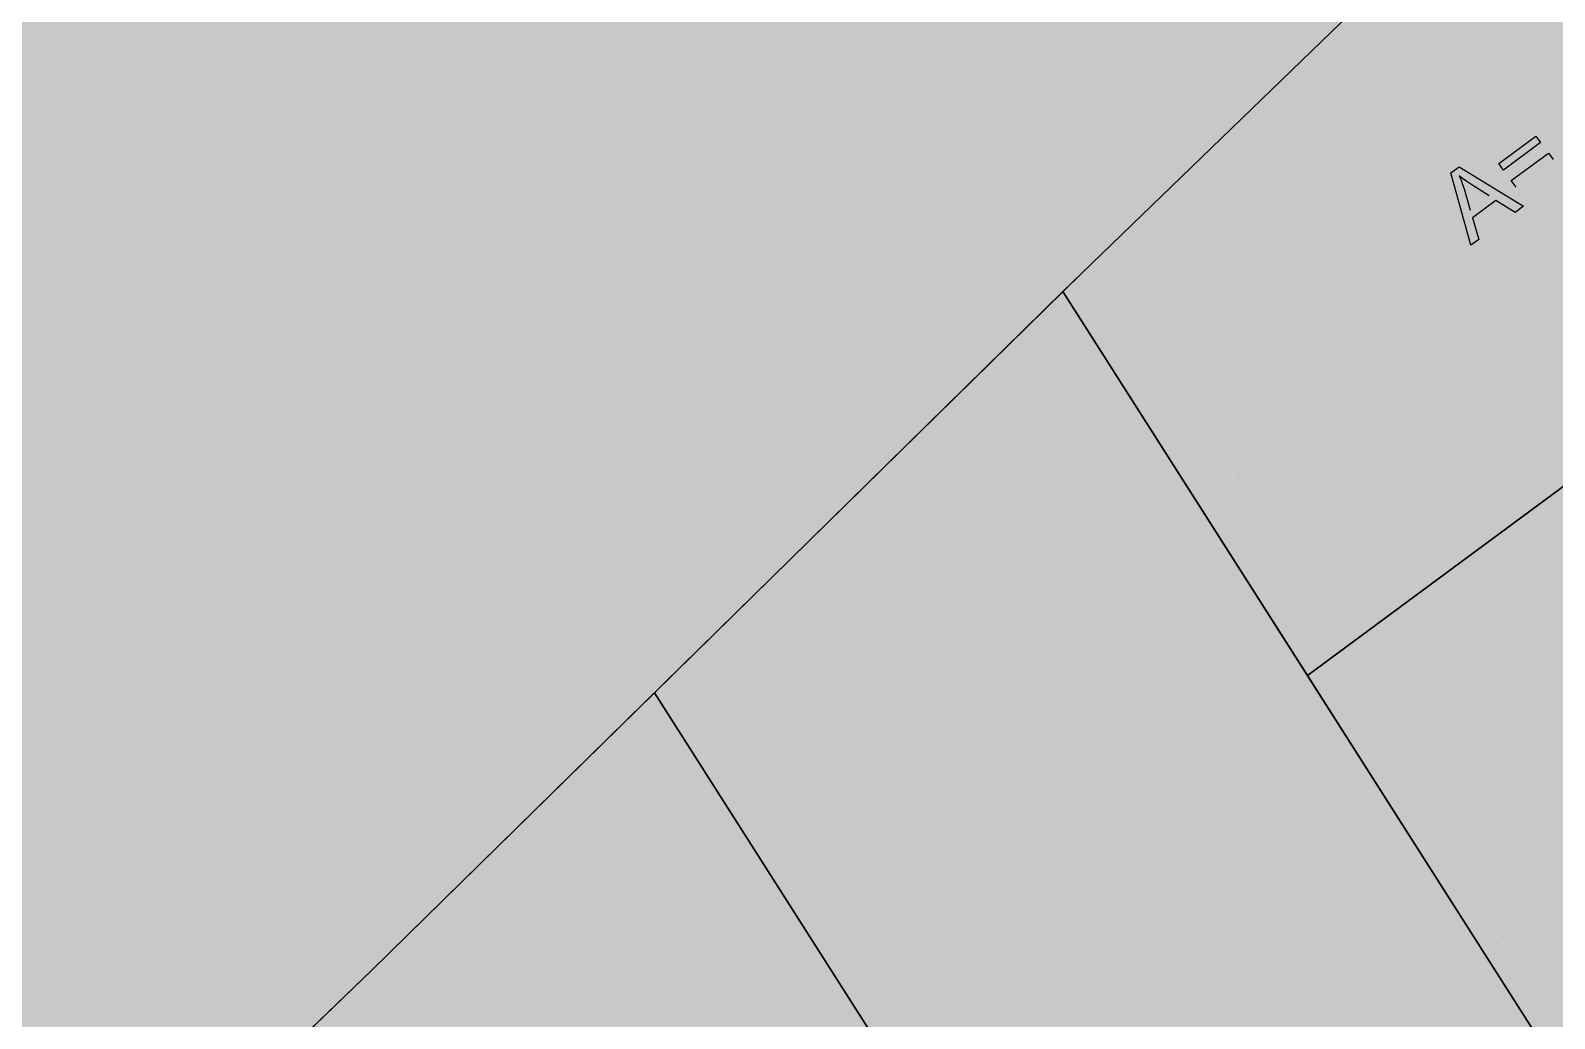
# Model space of a CAD drawing. Extents: x -5280327 to 29700, y -3925683 to 5564800.
# Drawn here: x 19023 to 19876, y 7710 to 8263 of the extents above; entities that cross this region are included whole.
import ezdxf

# ---------------------------------------------------------------- set-up
doc = ezdxf.new("R2010")
doc.units = 0
doc.linetypes.add('6', pattern=[2640.874023, 1320.437012, -1320.437012])
doc.layers.get('0').update_dxf_attribs({"linetype": 'CONTINUOUS'})
doc.layers.add('31_PREDIOS_TOTAL', color=7, linetype='CONTINUOUS')
doc.layers.add('LOTES', color=7, linetype='CONTINUOUS')

msp = doc.modelspace()

# ---------------------------------------------------------------- linework, layer by layer
at = {"color": 7, "linetype": '6', "const_width": 10343.08}
msp.add_lwpolyline([(0, 29405.62), (24528.32, 0)], dxfattribs=at)
msp.add_lwpolyline([(0, 29405.62), (24528.32, 0)], dxfattribs=at)
at = {"color": 7}
for points in [[(20516.79, 8137.13), (20369.18, 8368.95), (19737.89, 7901.99), (19885.51, 7670.17), (20516.79, 8137.13)], [(19372.52, 7892.44), (20075.83, 6787.92), (20328.35, 6974.7), (19601.06, 8116.87)]]:
    msp.add_lwpolyline(points, dxfattribs=at)
for points in [[(16936.71, 5592.63, 33050.6), (16964.45, 5610.34, 33050.6), (17311.34, 5926.8, 33050.6), (17747.95, 6338.11, 33050.6), (18321.34, 6882.04, 33050.6), (18647, 7191.72, 33050.6), (19214.27, 7737.02, 33050.6), (19611.56, 8127.19, 33050.6), (20142.02, 8640.13, 33050.6), (20597.98, 9076.75, 33050.6), (21046.7, 9511.8, 33050.6), (21516.53, 9968.51, 33050.6), (21996.07, 10433.28, 33050.6)], [(19737.89, 7901.99, 66061.73), (20369.18, 8368.95, 66061.73)]]:
    msp.add_polyline3d(points, dxfattribs=at)
at = {"layer": '31_PREDIOS_TOTAL', "color": 7, "const_width": 0.00153}
for points in [[(19687.31, 8054.07), (19684.42, 8057.9), (19684.42, 8057.9), (19685.61, 8059.24), (19686.44, 8060.48), (19686.92, 8061.65), (19686.92, 8061.65), (19687.13, 8063.44), (19686.85, 8065.16), (19686.07, 8066.81), (19686.07, 8066.81), (19685.16, 8067.97), (19684.08, 8068.88), (19682.82, 8069.52), (19682.82, 8069.52), (19680.99, 8070.02), (19678.99, 8070.17), (19676.82, 8069.94), (19676.82, 8069.94), (19674.38, 8069.26), (19671.59, 8068.03), (19668.45, 8066.23), (19668.45, 8066.23), (19670.48, 8066.05), (19672.34, 8065.55), (19674.04, 8064.76), (19674.04, 8064.76), (19675.56, 8063.7), (19676.86, 8062.45), (19677.95, 8061), (19677.95, 8061), (19679.26, 8058.22), (19679.73, 8055.29), (19679.36, 8052.2), (19679.36, 8052.2), (19678.19, 8049.22), (19676.22, 8046.63), (19673.46, 8044.43), (19673.46, 8044.43), (19671.34, 8043.29), (19669.13, 8042.51), (19666.83, 8042.09), (19666.83, 8042.09), (19664.54, 8042.05), (19662.4, 8042.41), (19660.39, 8043.17), (19660.39, 8043.17), (19658.56, 8044.3), (19656.96, 8045.77), (19655.58, 8047.59), (19655.58, 8047.59), (19653.98, 8051.02), (19653.47, 8054.57), (19654.05, 8058.23), (19654.05, 8058.23), (19655.94, 8061.93), (19659.36, 8065.61), (19664.3, 8069.26), (19664.3, 8069.26), (19670.36, 8072.56), (19675.75, 8074.34), (19680.48, 8074.59), (19680.48, 8074.59), (19684.05, 8073.63), (19687.07, 8071.66), (19689.56, 8068.68), (19689.56, 8068.68), (19690.87, 8066.09), (19691.5, 8063.49), (19691.44, 8060.9), (19691.44, 8060.9), (19690.72, 8058.42), (19689.34, 8056.14), (19687.31, 8054.07)], [(19662.52, 8061.57), (19661.2, 8060.59), (19660.06, 8059.44), (19659.07, 8058.12), (19659.07, 8058.12), (19658.33, 8056.7), (19657.88, 8055.25), (19657.74, 8053.77), (19657.74, 8053.77), (19657.87, 8052.33), (19658.25, 8051), (19658.88, 8049.78), (19658.88, 8049.78), (19660.15, 8048.29), (19661.77, 8047.26), (19663.76, 8046.68), (19663.76, 8046.68), (19665.96, 8046.64), (19668.23, 8047.22), (19670.57, 8048.42), (19670.57, 8048.42), (19672.56, 8049.97), (19673.98, 8051.73), (19674.81, 8053.68), (19674.81, 8053.68), (19675.06, 8055.7), (19674.74, 8057.65), (19673.85, 8059.53), (19673.85, 8059.53), (19672.52, 8061.14), (19670.88, 8062.27), (19668.91, 8062.94), (19668.91, 8062.94), (19666.78, 8063.08), (19664.65, 8062.62), (19662.52, 8061.57)], [(19666.75, 8031.29), (19671.37, 8034.23), (19674.31, 8029.61), (19669.69, 8026.67), (19666.75, 8031.29)], [(19682.12, 8026.25), (19685.19, 8022.23), (19685.19, 8022.23), (19683.58, 8020.56), (19682.49, 8018.84), (19681.92, 8017.05), (19681.92, 8017.05), (19681.83, 8015.27), (19682.19, 8013.55), (19683, 8011.9), (19683, 8011.9), (19684.42, 8010.2), (19686.21, 8009.02), (19688.36, 8008.34), (19688.36, 8008.34), (19690.71, 8008.26), (19693.1, 8008.82), (19695.51, 8010.05), (19695.51, 8010.05), (19697.53, 8011.63), (19698.94, 8013.45), (19699.75, 8015.48), (19699.75, 8015.48), (19699.95, 8017.63), (19699.53, 8019.75), (19698.5, 8021.86), (19698.5, 8021.86), (19697.6, 8023.07), (19696.55, 8024.06), (19695.36, 8024.84), (19695.36, 8024.84), (19694.09, 8025.4), (19692.79, 8025.73), (19691.47, 8025.84), (19689.54, 8029.97), (19708.55, 8037.57), (19719.01, 8021.14), (19715.13, 8018.68), (19706.74, 8031.86), (19696.73, 8027.99), (19696.73, 8027.99), (19699.16, 8026.7), (19701.18, 8025.06), (19702.77, 8023.06), (19702.77, 8023.06), (19704.18, 8020.12), (19704.73, 8017.05), (19704.43, 8013.85), (19704.43, 8013.85), (19703.29, 8010.81), (19701.35, 8008.18), (19698.61, 8005.97), (19698.61, 8005.97), (19695.57, 8004.45), (19692.44, 8003.67), (19689.2, 8003.65), (19689.2, 8003.65), (19685.46, 8004.61), (19682.28, 8006.65), (19679.66, 8009.77), (19679.66, 8009.77), (19678.15, 8012.77), (19677.43, 8015.76), (19677.5, 8018.74), (19677.5, 8018.74), (19678.33, 8021.55), (19679.87, 8024.06), (19682.12, 8026.25)], [(19529.93, 7994), (19532.93, 7997.54), (19532.93, 7997.54), (19534.68, 7996.49), (19536.32, 7995.89), (19537.85, 7995.74), (19537.85, 7995.74), (19539.28, 7996), (19540.63, 7996.64), (19541.91, 7997.66), (19541.91, 7997.66), (19542.84, 7998.74), (19543.53, 7999.89), (19543.97, 8001.11), (19543.97, 8001.11), (19544.19, 8002.38), (19544.21, 8003.67), (19544.02, 8004.97), (19544.02, 8004.97), (19543.62, 8006.34), (19542.98, 8007.85), (19542.09, 8009.49), (19542.09, 8009.49), (19541.02, 8011.15), (19539.82, 8012.72), (19538.49, 8014.19), (19538.49, 8014.19), (19538.31, 8014.37), (19538.08, 8014.59), (19537.8, 8014.86), (19537.8, 8014.86), (19538.03, 8013.08), (19537.97, 8011.27), (19537.6, 8009.44), (19537.6, 8009.44), (19536.93, 8007.67), (19535.98, 8006.07), (19534.74, 8004.63), (19534.74, 8004.63), (19532.27, 8002.75), (19529.49, 8001.67), (19526.39, 8001.38), (19526.39, 8001.38), (19523.24, 8001.93), (19520.27, 8003.35), (19517.48, 8005.66), (19517.48, 8005.66), (19515.16, 8008.58), (19513.75, 8011.68), (19513.27, 8014.96), (19513.27, 8014.96), (19513.67, 8018.18), (19514.91, 8021.1), (19517.01, 8023.72), (19517.01, 8023.72), (19518.93, 8025.29), (19521.07, 8026.44), (19523.43, 8027.15), (19523.43, 8027.15), (19525.92, 8027.39), (19528.43, 8027.12), (19530.97, 8026.33), (19530.97, 8026.33), (19533.67, 8024.89), (19536.63, 8022.65), (19539.86, 8019.62), (19539.86, 8019.62), (19543, 8016.16), (19545.41, 8012.94), (19547.08, 8009.94), (19547.08, 8009.94), (19548.09, 8007.11), (19548.51, 8004.37), (19548.36, 8001.71), (19548.36, 8001.71), (19547.64, 7999.2), (19546.39, 7996.89), (19544.6, 7994.77), (19544.6, 7994.77), (19542.35, 7992.96), (19539.97, 7991.81), (19537.45, 7991.33), (19537.45, 7991.33), (19534.9, 7991.53), (19532.39, 7992.42), (19529.93, 7994)], [(19531.88, 8020.13), (19529.9, 8021.79), (19527.84, 8022.84), (19525.7, 8023.27), (19525.7, 8023.27), (19523.64, 8023.14), (19521.81, 8022.48), (19520.21, 8021.29), (19520.21, 8021.29), (19518.96, 8019.65), (19518.24, 8017.73), (19518.06, 8015.51), (19518.06, 8015.51), (19518.46, 8013.22), (19519.48, 8011.05), (19521.12, 8009.01), (19521.12, 8009.01), (19522.94, 8007.51), (19524.89, 8006.59), (19526.99, 8006.25), (19526.99, 8006.25), (19529.05, 8006.46), (19530.93, 8007.2), (19532.6, 8008.48), (19532.6, 8008.48), (19533.91, 8010.13), (19534.67, 8011.97), (19534.88, 8014), (19534.88, 8014), (19534.5, 8016.09), (19533.5, 8018.13), (19531.88, 8020.13)], [(19706.1, 8005.45), (19706.1, 8005.45), (19709.84, 8007.64), (19713.24, 8009.24), (19716.3, 8010.25), (19716.3, 8010.25), (19719.1, 8010.72), (19721.69, 8010.69), (19724.09, 8010.18), (19724.09, 8010.18), (19726.27, 8009.14), (19728.18, 8007.56), (19729.84, 8005.43), (19729.84, 8005.43), (19730.8, 8003.65), (19731.44, 8001.87), (19731.74, 8000.08), (19731.74, 8000.08), (19731.72, 7998.3), (19731.4, 7996.54), (19730.76, 7994.8), (19730.76, 7994.8), (19729.84, 7993.08), (19728.63, 7991.35), (19727.16, 7989.62), (19727.16, 7989.62), (19725.26, 7987.84), (19722.82, 7985.93), (19719.82, 7983.91), (19719.82, 7983.91), (19716.11, 7981.73), (19712.73, 7980.14), (19709.68, 7979.13), (19709.68, 7979.13), (19706.88, 7978.65), (19704.28, 7978.67), (19701.88, 7979.18), (19701.88, 7979.18), (19699.7, 7980.22), (19697.77, 7981.8), (19696.11, 7983.95), (19696.11, 7983.95), (19694.6, 7987.15), (19694.15, 7990.37), (19694.75, 7993.63), (19694.75, 7993.63), (19696.92, 7997.56), (19700.71, 8001.5), (19706.1, 8005.45)], [(19526.97, 7978.4), (19523.54, 7975.03), (19502.08, 7996.91), (19502.08, 7996.91), (19501.94, 7995.22), (19501.63, 7993.37), (19501.14, 7991.35), (19501.14, 7991.35), (19500.56, 7989.36), (19499.93, 7987.58), (19499.27, 7986.03), (19496.02, 7989.35), (19496.02, 7989.35), (19496.91, 7992.12), (19497.51, 7994.86), (19497.83, 7997.57), (19497.83, 7997.57), (19497.88, 8000.11), (19497.67, 8002.36), (19497.21, 8004.3), (19499.43, 8006.47), (19526.97, 7978.4)], [(19708.76, 8001.28), (19704.07, 7998), (19700.87, 7995.07), (19699.14, 7992.48), (19699.14, 7992.48), (19698.52, 7990.16), (19698.62, 7988.02), (19699.44, 7986.07), (19699.44, 7986.07), (19700.87, 7984.5), (19702.76, 7983.51), (19705.14, 7983.09), (19705.14, 7983.09), (19708.21, 7983.57), (19712.22, 7985.23), (19717.17, 7988.08), (19717.17, 7988.08), (19721.86, 7991.36), (19725.07, 7994.3), (19726.79, 7996.88), (19726.79, 7996.88), (19727.41, 7999.21), (19727.3, 8001.36), (19726.45, 8003.33), (19726.45, 8003.33), (19725.09, 8004.91), (19723.35, 8005.89), (19721.25, 8006.29), (19721.25, 8006.29), (19717.92, 8005.81), (19713.76, 8004.14), (19708.76, 8001.28)], [(19471.88, 7954.1), (19471.88, 7954.1), (19470, 7953.42), (19468.21, 7953.12), (19466.53, 7953.22), (19466.53, 7953.22), (19464.94, 7953.69), (19463.47, 7954.51), (19462.09, 7955.68), (19462.09, 7955.68), (19460.44, 7957.85), (19459.5, 7960.27), (19459.25, 7962.96), (19459.25, 7962.96), (19459.74, 7965.71), (19461, 7968.31), (19463.05, 7970.77), (19463.05, 7970.77), (19465.56, 7972.77), (19468.22, 7973.99), (19471.02, 7974.42), (19471.02, 7974.42), (19473.75, 7974.12), (19476.19, 7973.12), (19478.33, 7971.44), (19478.33, 7971.44), (19479.44, 7970.08), (19480.21, 7968.62), (19480.64, 7967.05), (19480.64, 7967.05), (19480.71, 7965.38), (19480.4, 7963.63), (19479.72, 7961.79), (19479.72, 7961.79), (19481.96, 7962.66), (19484.15, 7963.04), (19486.29, 7962.93), (19486.29, 7962.93), (19488.34, 7962.33), (19490.25, 7961.29), (19492.02, 7959.78), (19492.02, 7959.78), (19493.95, 7957.24), (19495.08, 7954.41), (19495.39, 7951.27), (19495.39, 7951.27), (19494.86, 7948.08), (19493.43, 7945.08), (19491.11, 7942.28), (19491.11, 7942.28), (19488.27, 7940.02), (19485.24, 7938.65), (19482.04, 7938.18), (19482.04, 7938.18), (19478.89, 7938.57), (19476.05, 7939.77), (19473.5, 7941.8), (19473.5, 7941.8), (19471.97, 7943.67), (19470.94, 7945.65), (19470.4, 7947.73), (19470.4, 7947.73), (19470.38, 7949.85), (19470.87, 7951.98), (19471.88, 7954.1)], [(19465.49, 7959.24), (19466.85, 7958.14), (19468.33, 7957.47), (19469.95, 7957.25), (19469.95, 7957.25), (19471.57, 7957.47), (19473.09, 7958.14), (19474.5, 7959.25), (19474.5, 7959.25), (19475.6, 7960.61), (19476.28, 7962.09), (19476.52, 7963.69), (19476.52, 7963.69), (19476.35, 7965.27), (19475.77, 7966.71), (19474.79, 7967.99), (19474.79, 7967.99), (19473.47, 7969.04), (19472, 7969.67), (19470.37, 7969.89), (19470.37, 7969.89), (19468.72, 7969.68), (19467.22, 7969.04), (19465.85, 7967.98), (19465.85, 7967.98), (19464.75, 7966.63), (19464.08, 7965.14), (19463.83, 7963.52), (19463.83, 7963.52), (19463.98, 7961.92), (19464.54, 7960.5), (19465.49, 7959.24)], [(19505.12, 7956.96), (19501.28, 7960.87), (19505.19, 7964.7), (19509.03, 7960.79), (19505.12, 7956.96)], [(19477.05, 7945.25), (19478.08, 7944.35), (19479.24, 7943.63), (19480.53, 7943.09), (19480.53, 7943.09), (19481.9, 7942.77), (19483.29, 7942.74), (19484.69, 7942.99), (19484.69, 7942.99), (19486.04, 7943.49), (19487.27, 7944.21), (19488.38, 7945.14), (19488.38, 7945.14), (19489.76, 7946.83), (19490.59, 7948.69), (19490.89, 7950.71), (19490.89, 7950.71), (19490.65, 7952.73), (19489.87, 7954.6), (19488.55, 7956.3), (19488.55, 7956.3), (19486.83, 7957.68), (19484.94, 7958.51), (19482.87, 7958.78), (19482.87, 7958.78), (19480.8, 7958.51), (19478.89, 7957.7), (19477.15, 7956.35), (19477.15, 7956.35), (19475.81, 7954.68), (19474.99, 7952.83), (19474.71, 7950.81), (19474.71, 7950.81), (19474.96, 7948.79), (19475.74, 7946.93), (19477.05, 7945.25)], [(19819.78, 7854.34), (19823.67, 7856.82), (19837.29, 7835.44), (19834.14, 7833.43), (19834.14, 7833.43), (19830.32, 7833.95), (19826.02, 7834.14), (19821.23, 7834), (19821.23, 7834), (19816.27, 7833.52), (19811.44, 7832.69), (19806.73, 7831.5), (19806.73, 7831.5), (19803.43, 7830.4), (19800.07, 7828.99), (19796.66, 7827.27), (19794.01, 7831.44), (19794.01, 7831.44), (19796.91, 7833.01), (19800.38, 7834.5), (19804.4, 7835.91), (19804.4, 7835.91), (19808.75, 7837.1), (19813.19, 7837.96), (19817.73, 7838.48), (19817.73, 7838.48), (19822.15, 7838.68), (19826.27, 7838.57), (19830.08, 7838.16), (19819.78, 7854.34)], [(19317.86, 7780.16), (19321.17, 7784), (19321.17, 7784), (19323.13, 7782.76), (19325.05, 7782.05), (19326.91, 7781.85), (19326.91, 7781.85), (19328.67, 7782.13), (19330.28, 7782.84), (19331.73, 7783.97), (19331.73, 7783.97), (19333.1, 7785.71), (19333.89, 7787.71), (19334.1, 7789.95), (19334.1, 7789.95), (19333.71, 7792.27), (19332.66, 7794.49), (19330.97, 7796.6), (19330.97, 7796.6), (19329, 7798.24), (19326.94, 7799.25), (19324.78, 7799.63), (19324.78, 7799.63), (19322.64, 7799.38), (19320.64, 7798.54), (19318.79, 7797.1), (19318.79, 7797.1), (19317.8, 7795.96), (19317.04, 7794.74), (19316.53, 7793.41), (19316.53, 7793.41), (19316.24, 7792.05), (19316.18, 7790.71), (19316.34, 7789.4), (19312.7, 7786.66), (19301.35, 7803.7), (19315.27, 7817.31), (19318.49, 7814.03), (19307.31, 7803.1), (19313.16, 7794.1), (19313.16, 7794.1), (19313.92, 7796.75), (19315.11, 7799.06), (19316.73, 7801.03), (19316.73, 7801.03), (19319.33, 7803.01), (19322.22, 7804.18), (19325.41, 7804.54), (19325.41, 7804.54), (19328.62, 7804.05), (19331.59, 7802.7), (19334.32, 7800.47), (19334.32, 7800.47), (19336.44, 7797.81), (19337.84, 7794.9), (19338.53, 7791.73), (19338.53, 7791.73), (19338.36, 7787.88), (19337.02, 7784.35), (19334.5, 7781.14), (19334.5, 7781.14), (19331.87, 7779.04), (19329.1, 7777.72), (19326.17, 7777.19), (19326.17, 7777.19), (19323.24, 7777.42), (19320.47, 7778.41), (19317.86, 7780.16)], [(19808.69, 7808.39), (19813.31, 7811.33), (19816.25, 7806.71), (19811.63, 7803.77), (19808.69, 7808.39)], [(19831.69, 7808.22), (19831.69, 7808.22), (19835.43, 7810.41), (19838.83, 7812.01), (19841.89, 7813.02), (19841.89, 7813.02), (19844.69, 7813.48), (19847.28, 7813.46), (19849.68, 7812.94), (19849.68, 7812.94), (19851.86, 7811.9), (19853.77, 7810.32), (19855.43, 7808.19), (19855.43, 7808.19), (19856.4, 7806.42), (19857.03, 7804.63), (19857.33, 7802.85), (19857.33, 7802.85), (19857.32, 7801.06), (19856.99, 7799.31), (19856.35, 7797.57), (19856.35, 7797.57), (19855.43, 7795.84), (19854.22, 7794.11), (19852.75, 7792.39), (19852.75, 7792.39), (19850.86, 7790.6), (19848.41, 7788.7), (19845.41, 7786.67), (19845.41, 7786.67), (19841.7, 7784.5), (19838.32, 7782.9), (19835.27, 7781.89), (19835.27, 7781.89), (19832.47, 7781.42), (19829.88, 7781.44), (19827.47, 7781.95), (19827.47, 7781.95), (19825.29, 7782.98), (19823.37, 7784.57), (19821.7, 7786.71), (19821.7, 7786.71), (19820.2, 7789.91), (19819.74, 7793.14), (19820.34, 7796.4), (19820.34, 7796.4), (19822.51, 7800.33), (19826.3, 7804.27), (19831.69, 7808.22)], [(19834.35, 7804.05), (19829.67, 7800.77), (19826.46, 7797.83), (19824.73, 7795.25), (19824.73, 7795.25), (19824.11, 7792.93), (19824.21, 7790.79), (19825.03, 7788.83), (19825.03, 7788.83), (19826.46, 7787.26), (19828.36, 7786.27), (19830.73, 7785.86), (19830.73, 7785.86), (19833.81, 7786.33), (19837.82, 7787.99), (19842.76, 7790.84), (19842.76, 7790.84), (19847.45, 7794.13), (19850.66, 7797.06), (19852.38, 7799.65), (19852.38, 7799.65), (19853, 7801.97), (19852.89, 7804.12), (19852.05, 7806.1), (19852.05, 7806.1), (19850.68, 7807.67), (19848.94, 7808.65), (19846.84, 7809.05), (19846.84, 7809.05), (19843.52, 7808.57), (19839.35, 7806.91), (19834.35, 7804.05)], [(19316.23, 7764.21), (19312.79, 7760.85), (19291.36, 7782.76), (19291.36, 7782.76), (19291.22, 7781.08), (19290.91, 7779.23), (19290.42, 7777.21), (19290.42, 7777.21), (19289.83, 7775.22), (19289.21, 7773.45), (19288.54, 7771.9), (19285.29, 7775.22), (19285.29, 7775.22), (19286.19, 7777.99), (19286.8, 7780.73), (19287.12, 7783.44), (19287.12, 7783.44), (19287.18, 7785.98), (19286.97, 7788.22), (19286.52, 7790.17), (19288.73, 7792.33), (19316.23, 7764.21)], [(19849.22, 7753.34), (19845.32, 7750.86), (19831.42, 7772.69), (19831.42, 7772.69), (19832.4, 7773.27), (19833.44, 7773.71), (19834.53, 7774.01), (19834.53, 7774.01), (19836.44, 7774.29), (19838.47, 7774.33), (19840.63, 7774.14), (19840.63, 7774.14), (19843.04, 7773.7), (19845.84, 7772.99), (19849.01, 7772.02), (19849.01, 7772.02), (19853.79, 7770.56), (19857.67, 7769.62), (19860.64, 7769.2), (19860.64, 7769.2), (19863, 7769.22), (19865.03, 7769.62), (19866.73, 7770.41), (19866.73, 7770.41), (19868.13, 7771.57), (19869.12, 7773.01), (19869.7, 7774.72), (19869.7, 7774.72), (19869.81, 7776.57), (19869.41, 7778.42), (19868.49, 7780.27), (19868.49, 7780.27), (19867.13, 7781.97), (19865.55, 7783.16), (19863.75, 7783.84), (19863.75, 7783.84), (19861.8, 7783.98), (19859.8, 7783.54), (19857.75, 7782.52), (19855.52, 7786.96), (19855.52, 7786.96), (19858.73, 7788.24), (19861.79, 7788.67), (19864.68, 7788.27), (19864.68, 7788.27), (19867.36, 7787.06), (19869.77, 7785.08), (19871.91, 7782.32), (19871.91, 7782.32), (19873.49, 7779.19), (19874.21, 7776.12), (19874.06, 7773.12), (19874.06, 7773.12), (19873.14, 7770.37), (19871.55, 7768.06), (19869.29, 7766.18), (19869.29, 7766.18), (19867.92, 7765.44), (19866.45, 7764.88), (19864.88, 7764.51), (19864.88, 7764.51), (19863.16, 7764.34), (19861.24, 7764.39), (19859.13, 7764.64), (19859.13, 7764.64), (19856.57, 7765.16), (19853.3, 7766.01), (19849.33, 7767.19), (19849.33, 7767.19), (19846.14, 7768.17), (19843.76, 7768.85), (19842.19, 7769.23), (19842.19, 7769.23), (19841.04, 7769.41), (19839.95, 7769.52), (19838.9, 7769.54), (19849.22, 7753.34)], [(19247.08, 7744.21), (19243.85, 7747.52), (19261.98, 7765.24), (19264.59, 7762.57), (19264.59, 7762.57), (19264.87, 7758.72), (19265.57, 7754.48), (19266.69, 7749.82), (19266.69, 7749.82), (19268.17, 7745.06), (19269.98, 7740.51), (19272.12, 7736.15), (19272.12, 7736.15), (19273.88, 7733.14), (19275.94, 7730.14), (19278.33, 7727.16), (19274.79, 7723.71), (19274.79, 7723.71), (19272.66, 7726.23), (19270.49, 7729.31), (19268.28, 7732.96), (19268.28, 7732.96), (19266.22, 7736.97), (19264.46, 7741.14), (19263.02, 7745.47), (19263.02, 7745.47), (19261.92, 7749.76), (19261.18, 7753.81), (19260.8, 7757.62), (19247.08, 7744.21)], [(19294.33, 7742.81), (19290.5, 7746.73), (19294.42, 7750.56), (19298.25, 7746.64), (19294.33, 7742.81)]]:
    msp.add_lwpolyline(points, dxfattribs=at)
at = {"layer": '31_PREDIOS_TOTAL', "color": 7}
for points in [[(19868.34, 8200.27, 33030.86), (19847.53, 8184.91, 33030.86), (19844.87, 8188.52, 33030.86), (19865.67, 8203.88, 33030.86), (19868.34, 8200.27, 33030.86)], [(19854.59, 8175.35, 33030.86), (19851.93, 8178.96, 33030.86), (19872.74, 8194.32, 33030.86), (19875.4, 8190.71, 33030.86)], [(19829.34, 8142.85, 33030.86), (19818.18, 8183.3, 33030.86), (19822.67, 8186.61, 33030.86), (19858.83, 8164.62, 33030.86), (19854.08, 8161.12, 33030.86), (19843.36, 8167.95, 33030.86), (19830.18, 8158.22, 33030.86), (19833.76, 8146.12, 33030.86), (19829.34, 8142.85, 33030.86)], [(19839.56, 8170.39, 33030.86), (19829.83, 8176.69, 33030.86), (19829.83, 8176.69, 33030.86), (19827.07, 8178.5, 33030.86), (19824.72, 8180.13, 33030.86), (19822.77, 8181.57, 33030.86), (19822.77, 8181.57, 33030.86), (19823.8, 8179.22, 33030.86), (19824.72, 8176.8, 33030.86), (19825.51, 8174.3, 33030.86), (19828.88, 8162.5, 33030.86)]]:
    msp.add_polyline3d(points, dxfattribs=at)
at = {"layer": 'LOTES', "color": 7}
for points in [[(20369.18, 8368.95), (20175.86, 8672.54), (20142.02, 8640.13), (19611.56, 8127.19), (19601.06, 8116.87), (19737.89, 7901.99), (20369.18, 8368.95)], [(19601.06, 8116.87), (19372.52, 7892.44), (20075.83, 6787.92), (20328.35, 6974.7), (19601.06, 8116.87)], [(19372.52, 7892.44), (19214.27, 7737.02), (19172.21, 7696.59), (19854.88, 6624.48), (20075.83, 6787.92), (19372.52, 7892.44)]]:
    msp.add_lwpolyline(points, dxfattribs=at)
for points in [[(19601.06, 8116.87, 66061.73), (20328.35, 6974.7, 66061.73)], [(19172.21, 7696.59, 33030.86), (19854.88, 6624.48, 33030.86), (20075.83, 6787.92, 33030.86), (19372.52, 7892.44, 33030.86)], [(19372.52, 7892.44, 66061.73), (20075.83, 6787.92, 66061.73)]]:
    msp.add_polyline3d(points, dxfattribs=at)

doc.saveas('drawing.dxf')
